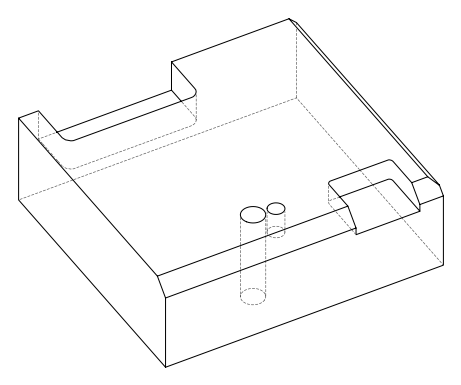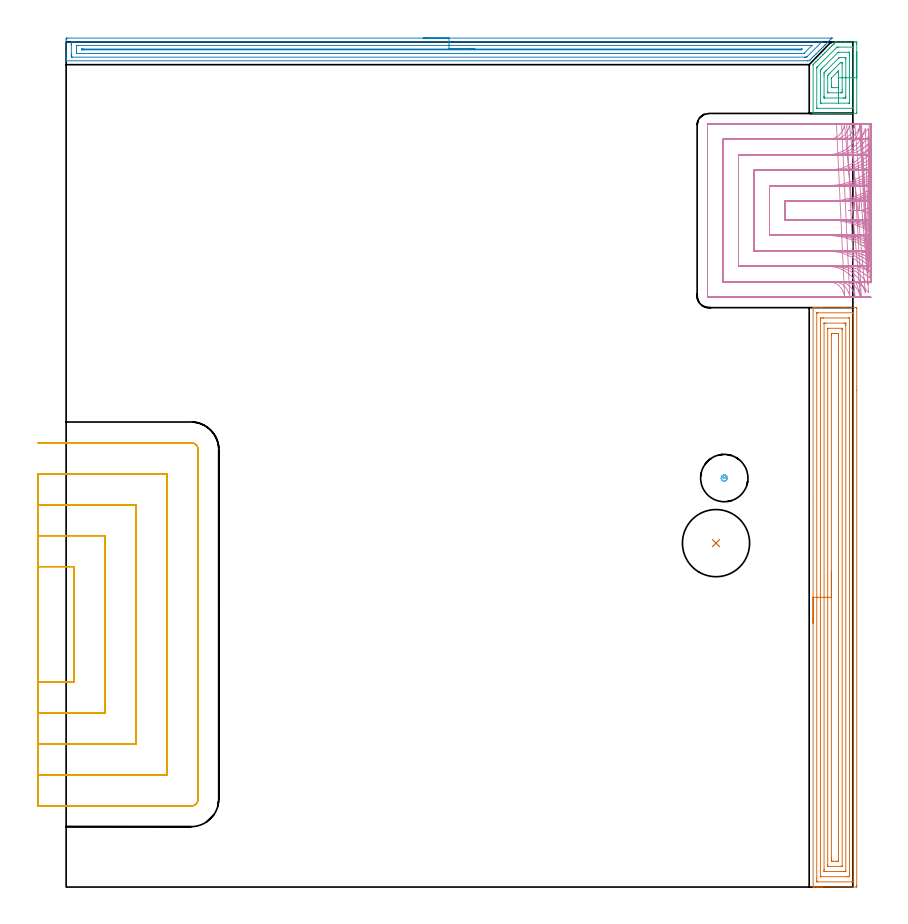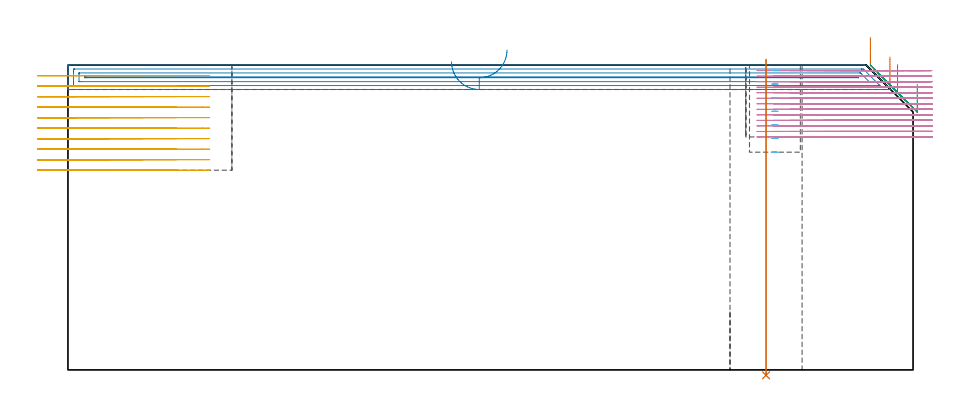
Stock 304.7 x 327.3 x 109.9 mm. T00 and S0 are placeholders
(PLAN: 7 operations, 3 tool changes, 86.4 min)
(1 AREA_MILL | FG_CHAMFER_SURFACE | UGT0205_001 | 11.12 min | 33119 mm3)
(2 AREA_MILL_1 | FG_CHAMFER_SURFACE_1 | UGT0205_001 | 9.52 min | 11690 mm3)
(3 AREA_MILL_2 | FG_CHAMFER_SURFACE_2 | UGT0205_001 | 1.57 min | 4601 mm3)
(4 MILL_SLOT | SLOT_PARTIAL_RECTANGULAR | NXT0201_009 | Follow Part, ap 2, ae 75% | 31.02 min | 115087 mm3)
(5 MILL_SLOT_1 | SLOT_PARTIAL_RECTANGULAR_1 | NXT0201_012 | Follow Part, ap 4, ae 75% | 32.37 min | 349152 mm3)
(6 MILL_BLIND_HOLE_FROM_SOLID_MATERIAL | STEP1POCKET | NXT0201_012 | Spiral | 0.31 min | 8282 mm3)
(7 INDEXABLE_INSERT_DRILL_THROUGH_HOLE_FROM_SOLID | STEP1HOLE | NXT0302_023 | 0.46 min | 58321 mm3)
(TOOL UGT0205_001 | Chamfer Mill 20 x 3 x 45 deg. | D20 FL50 Z2)
(TOOL NXT0201_009 | ENDMILL 8mm [2P460-0800-NA 1630] | D8 FL26 Z6)
(TOOL NXT0201_012 | ENDMILL 16mm [2P460-1600-NA 1630] | D16 FL38 Z6)
(TOOL NXT0302_023 | Index. Insert Drill 26mm [880-D2600L32-05] | D26 PA176 FL130 Z2)
(OP 1 AREA_MILL)
G17 G21 G94 G90
T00 M6
G54
G17 G0 G90 X289.3 Y102.2 S1061 M3
G43 Z119.9 H0
G94 G1 Y102.238 Z119.028 F250.
Y102.352 Z118.163
Y102.541 Z117.312
Y102.803 Z116.48
Y103.137 Z115.674
Y103.54 Z114.9
Y104.009 Z114.164
Y104.54 Z113.472
Y105.129 Z112.829
Y105.772 Z112.24
Y106.464 Z111.708
Y107.2 Z111.24
Y107.974 Z110.837
Y108.78 Z110.503
Y109.612 Z110.241
Y110.464 Z110.052
Y111.328 Z109.938
Y112.2 Z109.9
Y224.237
X289.303 Y224.391 Z109.888
X289.317 Y224.393 Z109.874
X289.659 Y224.4 Z109.541
X290.03 Z109.169
X290.676 Z108.519
X291.883 Z107.314
X292.444 Z106.75
X301.589 Z97.608
X305.709 Z93.489
X305.991 Y224.398 Z93.206
X306.192 Y224.39 Z93.006
X306.199 Y224.188 Z92.999
X306.2 Y192.406 Z93.
Y0.609
X306.196 Y0.209 Z93.002
X306.192 Y0.01 Z93.006
X305.989 Y0. Z93.208
X293.048 Z106.147
X292.444 Z106.75
X291.883 Z107.314
X291.56 Z107.636
X290.998 Z108.198
X290.676 Z108.519
X290.03 Z109.169
X289.659 Z109.541
X289.318 Z109.873
X289.303 Y0.008 Z109.888
X289.3 Y0.163 Z109.9
Y112.2
X290.714 Z108.486
X290.715 Y222.219 Z108.485
X290.717 Y222.325 Z108.483
X290.721 Y222.375 Z108.479
X290.729 Y222.39 Z108.471
X290.778 Y222.393 Z108.422
X291.169 Y222.4 Z108.031
X304.434 Y222.399 Z94.766
X304.666 Y222.395 Z94.534
X304.769 Y222.39 Z94.431
X304.785 Y222.045 Z94.415
Y222.005
X304.786 Y221.152 Z94.414
X304.785 Y2.181 Z94.415
X304.783 Y2.075 Z94.417
X304.779 Y2.025 Z94.421
X304.771 Y2.01 Z94.429
X304.722 Y2.007 Z94.478
X304.331 Y2.001 Z94.869
X291.066 Z108.134
X290.834 Y2.005 Z108.366
X290.731 Y2.01 Z108.469
X290.715 Y2.355 Z108.485
Y2.395
X290.714 Y3.249 Z108.486
Y112.2
X292.128 Z107.072
X292.129 Y219.327 Z107.071
Y219.645
X292.134 Y220.22 Z107.066
X292.135 Y220.37 Z107.065
X292.274 Y220.391 Z106.926
X292.444 Y220.395 Z106.756
X293.15 Y220.4 Z106.05
X293.329 Z105.871
X303.056 Y220.399 Z96.144
X303.234 Y220.397 Z95.966
X303.353 Y220.392 Z95.847
X303.366 Y220.389 Z95.834
X303.368 Y220.385 Z95.832
X303.37 Y220.365 Z95.83
X303.371 Y220.326 Z95.829
X303.372 Y220.22 Z95.828
X303.371 Y5.073 Z95.829
Y4.755
X303.366 Y4.18 Z95.834
X303.365 Y4.03 Z95.835
X303.226 Y4.009 Z95.974
X303.056 Y4.005 Z96.144
X302.35 Y4. Z96.85
X302.172 Z97.028
X292.444 Y4.001 Z106.756
X292.266 Y4.003 Z106.934
X292.147 Y4.008 Z107.053
X292.134 Y4.011 Z107.066
X292.132 Y4.015 Z107.068
X292.13 Y4.035 Z107.07
X292.128 Y4.499 Z107.072
Y112.2
X293.543 Z105.657
Y218.217
X293.546 Y218.315 Z105.654
X293.549 Y218.372 Z105.651
X293.554 Y218.39 Z105.646
X293.576 Y218.392 Z105.624
X293.788 Y218.397 Z105.412
X294.213 Y218.4 Z104.987
X301.321 Z97.879
X301.721 Y218.395 Z97.479
X301.919 Y218.39 Z97.281
X301.951 Y218.379 Z97.249
X301.954 Y218.346 Z97.246
X301.955 Y218.291 Z97.245
X301.957 Y217.758 Z97.243
Y217.542
Y6.183
X301.954 Y6.085 Z97.246
X301.951 Y6.028 Z97.249
X301.946 Y6.01 Z97.254
X301.924 Y6.008 Z97.276
X301.712 Y6.003 Z97.488
X301.287 Y6. Z97.913
X294.179 Z105.021
X293.779 Y6.005 Z105.421
X293.581 Y6.01 Z105.619
X293.549 Y6.021 Z105.651
X293.546 Y6.054 Z105.654
X293.545 Y6.109 Z105.655
X293.543 Y6.642 Z105.657
Y6.858
Y112.2
X294.957 Z104.243
X294.958 Y216.039 Z104.242
X294.962 Y216.322 Z104.238
X294.965 Y216.391 Z104.235
X294.978 Y216.395 Z104.222
X295.017 Y216.398 Z104.183
X295.097 Y216.4 Z104.103
X295.344 Z103.856
X300.494 Y216.399 Z98.706
X300.52 Y216.396 Z98.68
X300.53 Y216.391 Z98.67
X300.536 Y216.368 Z98.664
X300.54 Y216.181 Z98.66
X300.543 Y215.898 Z98.657
Y215.756
Y8.361
X300.538 Y8.078 Z98.662
X300.535 Y8.009 Z98.665
X300.522 Y8.005 Z98.678
X300.483 Y8.002 Z98.717
X300.403 Y8. Z98.797
X300.156 Z99.044
X295.006 Y8.001 Z104.194
X294.98 Y8.004 Z104.22
X294.97 Y8.009 Z104.23
X294.964 Y8.032 Z104.236
X294.96 Y8.219 Z104.24
X294.957 Y8.502 Z104.243
Y8.644
Y112.2
X296.371 Z102.829
Y213.577
X296.373 Y213.971 Z102.827
X296.375 Y214.22 Z102.825
X296.378 Y214.344 Z102.822
X296.386 Y214.39 Z102.814
X296.445 Y214.395 Z102.755
X296.866 Y214.398 Z102.334
X297.325 Y214.4 Z101.875
X298.209 Z100.991
X298.634 Y214.399 Z100.566
X299.098 Y214.396 Z100.102
X299.12 Y214.39 Z100.08
X299.123 Y214.37 Z100.077
X299.127 Y213.971 Z100.073
X299.129 Y213.472 Z100.071
Y213.078
Y10.823
X299.127 Y10.429 Z100.073
X299.125 Y10.18 Z100.075
X299.122 Y10.056 Z100.078
X299.115 Y10.01 Z100.085
X299.055 Y10.005 Z100.145
X298.634 Y10.002 Z100.566
X298.175 Y10. Z101.025
X297.291 Z101.909
X296.866 Y10.001 Z102.334
X296.402 Y10.004 Z102.798
X296.38 Y10.01 Z102.82
X296.377 Y10.03 Z102.823
X296.373 Y10.429 Z102.827
X296.371 Y10.928 Z102.829
Y11.322
Y112.2
Y113.072 Z102.867
Y113.937 Z102.981
Y114.788 Z103.17
Y115.62 Z103.432
Y116.426 Z103.766
Y117.2 Z104.169
Y117.936 Z104.637
Y118.628 Z105.168
Y119.271 Z105.758
Y119.86 Z106.401
Y120.392 Z107.093
Y120.86 Z107.829
Y121.263 Z108.603
Y121.597 Z109.409
Y121.859 Z110.241
Y122.048 Z111.092
Y122.162 Z111.957
Y122.2 Z112.829
G0 Z119.9
M5
M2
(OP 2 AREA_MILL_1)
G17 G21 G94 G90
T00 M6
G54
G17 G0 G90 X138.3 Y328.8 S1061 M3
G43 Z119.9 H0
Z111.1
G94 G1 X138.338 Z110.228 F250.
X138.452 Z109.364
X138.641 Z108.512
X138.903 Z107.68
X139.237 Z106.874
X139.64 Z106.1
X140.108 Z105.364
X140.64 Z104.672
X141.229 Z104.029
X141.872 Z103.44
X142.564 Z102.908
X143.3 Z102.44
X144.074 Z102.037
X144.88 Z101.703
X145.712 Z101.441
X146.563 Z101.252
X147.428 Z101.138
X148.3 Z101.1
X296.59
X296.591 Y328.797 Z101.102
X296.59 Y328.791 Z101.109
X296.568 Y328.768 Z101.131
X296.164 Y328.362 Z101.535
X295.646 Y327.845 Z102.054
X295.4 Y327.598 Z102.298
X295.283 Y327.482 Z102.416
X295.102 Y327.302 Z102.597
X294.945 Y327.145 Z102.754
X294.843 Y327.041 Z102.856
X294.805 Y327.004 Z102.894
X294.099 Y326.299 Z103.601
X293.962 Y326.161 Z103.736
X293.913 Y326.112 Z103.786
X293.252 Y325.452 Z104.448
X293.082 Y325.28 Z104.616
X292.406 Y324.606 Z105.294
X292.202 Y324.4 Z105.496
X291.559 Y323.759 Z106.141
X291.321 Y323.52 Z106.377
X290.713 Y322.913 Z106.987
X290.64 Y322.84 Z107.059
X290.441 Y322.639 Z107.257
X289.867 Y322.067 Z107.833
X289.748 Y321.947 Z107.951
X289.56 Y321.759 Z108.137
X289.02 Y321.22 Z108.68
X288.68 Y320.878 Z109.018
X288.17 Y320.37 Z109.53
X288.04 Y320.239 Z109.659
X287.963 Y320.162 Z109.736
X287.805 Y320.004 Z109.889
X287.071 Y320. Z109.9
X0.159
X0.01 Y320.006 Z109.893
X0. Y320.312 Z109.588
Y320.692 Z109.207
Y321.318 Z108.576
Y322.512 Z107.385
Y323.079 Z106.815
Y328.078 Z101.819
X0.003 Y328.362 Z101.535
X0.01 Y328.792 Z101.106
X0.165 Y328.796 Z101.102
X0.605 Y328.8 Z101.1
X148.3
Y327.386 Z102.514
X292.523 Y327.385 Z102.515
X292.681 Y327.384 Z102.516
X292.72 Y327.382 Z102.518
X292.723 Y327.38 Z102.52
X292.722 Y327.377 Z102.523
X292.708 Y327.36 Z102.54
X292.63 Y327.28 Z102.62
X292.516 Y327.166 Z102.734
X287.071 Y321.722 Z108.178
X286.865 Y321.522 Z108.378
X286.765 Y321.427 Z108.473
X286.576 Y321.421 Z108.479
X286.178 Y321.415 Z108.485
X286.081
X2.39
X2.291 Y321.416 Z108.484
X2.033 Y321.421 Z108.479
X2.01 Y321.505 Z108.395
X2.004 Y321.699 Z108.201
X2.001 Y322.199 Z107.701
X2. Y322.583 Z107.317
Y326.105 Z103.795
X2.001 Y326.601 Z103.299
X2.003 Y326.983 Z102.917
X2.01 Y327.368 Z102.532
X2.023 Y327.379 Z102.521
X2.043 Y327.382 Z102.518
X2.092 Y327.384 Z102.516
X2.191 Y327.385 Z102.515
X2.39 Y327.386 Z102.514
X148.3
Y325.972 Z103.928
X288.688 Y325.971 Z103.929
X288.856 Y325.968 Z103.933
X288.859 Y325.966 Z103.934
X288.86 Y325.962 Z103.938
X288.856 Y325.955 Z103.945
X285.979 Y323.079 Z106.821
X285.745 Y322.853 Z107.047
X285.727 Y322.838 Z107.062
X285.692 Y322.834 Z107.066
X285.625 Y322.83 Z107.07
X285.54 Y322.829 Z107.071
X4.175
X4.09 Y322.83 Z107.07
X4.023 Y322.833 Z107.067
X4.011 Y322.835 Z107.065
X4.006 Y322.858 Z107.042
X4.003 Y322.907 Z106.993
X4. Y323.079 Z106.821
Y323.252 Z106.648
X4.001 Y325.892 Z104.008
X4.006 Y325.95 Z103.95
X4.01 Y325.965 Z103.935
X4.017 Y325.968 Z103.932
X4.048 Y325.97 Z103.93
X4.175 Y325.971 Z103.929
X4.813 Y325.972 Z103.928
X148.3
Y324.557 Z105.343
X284.88
X284.931 Y324.555 Z105.345
X284.975 Y324.552 Z105.348
X284.989 Y324.55 Z105.35
X284.983 Y324.541 Z105.359
X284.904 Y324.456 Z105.444
X284.844 Y324.396 Z105.504
X284.695 Y324.256 Z105.644
X284.393 Y324.249 Z105.651
X284.105 Y324.245 Z105.655
X283.214 Y324.243 Z105.657
X6.564
X6.246 Y324.247 Z105.653
X6.088 Y324.25 Z105.65
X6.01 Y324.256 Z105.644
X6.007 Y324.3 Z105.6
X6.005 Y324.4 Z105.5
X6.007 Y324.5 Z105.4
X6.01 Y324.544 Z105.356
X6.088 Y324.55 Z105.35
X6.249 Y324.554 Z105.346
X6.533 Y324.556 Z105.344
X6.852 Y324.557 Z105.343
X148.3
X149.172 Z105.381
X150.036 Z105.495
X150.888 Z105.683
X151.72 Z105.946
X152.526 Z106.28
X153.3 Z106.682
X154.036 Z107.151
X154.728 Z107.682
X155.371 Z108.272
X155.96 Z108.915
X156.491 Z109.607
X156.96 Z110.343
X157.363 Z111.117
X157.697 Z111.922
X157.959 Z112.755
X158.148 Z113.606
X158.262 Z114.471
X158.3 Z115.343
G0 Z119.9
M5
M2
(OP 3 AREA_MILL_2)
G17 G21 G94 G90
T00 M6
G54
G17 G0 G90 X306.2 Y323.45 S1061 M3
G43 Z119.9 H0
Z103.
G94 G1 Y323.412 Z102.128 F250.
Y323.298 Z101.264
Y323.109 Z100.412
Y322.847 Z99.58
Y322.513 Z98.774
Y322.11 Z98.
Y321.642 Z97.264
Y321.11 Z96.572
Y320.521 Z95.929
Y319.878 Z95.34
Y319.186 Z94.808
Y318.45 Z94.34
Y317.676 Z93.937
Y316.87 Z93.603
Y316.038 Z93.341
Y315.186 Z93.152
Y314.322 Z93.038
Y313.45 Z93.
Y300.137
X306.195 Y299.737 Z93.003
X306.191 Y299.61 Z93.005
X306.058 Y299.6 Z93.138
X293.863 Z105.331
X293.329 Z105.865
X292.63 Z106.568
X292.444 Z106.753
X289.504 Y299.601 Z109.694
X289.306 Y299.61 Z109.893
X289.3 Y299.693 Z109.9
Y318.331
X289.304 Y318.495 Z109.889
X289.321 Y318.517 Z109.873
X289.563 Y318.763 Z109.637
X290.233 Y319.435 Z108.963
X290.43 Y319.63 Z108.77
X290.463 Y319.663 Z108.737
X291.118 Y320.319 Z108.079
X291.305 Y320.505 Z107.895
X291.35 Y320.55 Z107.85
X292.002 Y321.204 Z107.195
X292.18 Y321.38 Z107.02
X292.238 Y321.438 Z106.962
X292.886 Y322.088 Z106.31
X293.055 Y322.255 Z106.145
X293.125 Y322.325 Z106.075
X293.771 Y322.972 Z105.426
X293.929 Y323.129 Z105.271
X294.013 Y323.213 Z105.187
X294.655 Y323.856 Z104.542
X294.804 Y324.004 Z104.396
X294.9 Y324.101 Z104.299
X295.539 Y324.741 Z103.658
X295.679 Y324.879 Z103.521
X295.788 Y324.988 Z103.412
X295.981 Y325.183 Z103.216
X296.083 Y325.284 Z103.115
X296.424 Y325.625 Z102.774
X296.553 Y325.754 Z102.646
X296.675 Y325.876 Z102.524
X296.866 Y326.067 Z102.332
X296.97 Y326.171 Z102.227
X297.308 Y326.509 Z101.889
X297.428 Y326.628 Z101.772
X297.563 Y326.763 Z101.637
X298.077 Y327.278 Z101.121
X298.101 Y327.294 Z101.098
X298.11 Y327.3 Z101.088
X300.032 Z99.167
X301.287 Z97.91
X301.473 Z97.725
X302.172 Z97.022
X305.359 Z93.837
X305.709 Y327.297 Z93.487
X306.191 Y327.292 Z93.005
X306.193 Y327.249 Z93.004
X306.198 Y326.763 Z93.002
X306.2 Y326.27 Z93.
Y313.45
X304.786 Z94.414
X304.785 Y301.7 Z94.415
X304.784 Y301.647 Z94.416
X304.782 Y301.622 Z94.418
X304.78 Y301.615 Z94.42
X304.768 Y301.61 Z94.432
X304.561 Y301.605 Z94.639
X304.25 Y301.601 Z94.95
X290.985 Z108.215
X290.817 Y301.606 Z108.383
X290.762 Y301.61 Z108.438
X290.721 Y301.622 Z108.479
X290.714 Y301.912 Z108.486
X290.715 Y317. Z108.485
X290.721 Y317.423 Z108.479
X290.729 Y317.467 Z108.471
X290.757 Y317.5 Z108.443
X290.813 Y317.561 Z108.387
X290.906 Y317.656 Z108.294
X291.137 Y317.888 Z108.063
X298.238 Y324.988 Z100.962
X298.439 Y325.184 Z100.761
X298.506 Y325.245 Z100.694
X298.559 Y325.29 Z100.641
X298.634 Y325.292 Z100.566
X299.209 Y325.299 Z99.991
X304.515 Z94.685
X304.683 Y325.293 Z94.517
X304.738 Y325.29 Z94.462
X304.779 Y325.278 Z94.421
X304.786 Y324.988 Z94.414
Y313.45
X303.372 Z95.828
X303.371 Y304.575 Z95.829
X303.37 Y304.259 Z95.83
X303.366 Y303.687 Z95.834
X303.365 Y303.617 Z95.835
X303.229 Y303.607 Z95.971
X303.141 Y303.601 Z96.059
X292.444 Y303.6 Z106.756
X292.358 Y303.601 Z106.842
X292.185 Y303.607 Z107.015
X292.138 Y303.61 Z107.062
X292.135 Y303.618 Z107.065
X292.132 Y303.642 Z107.068
X292.13 Y303.687 Z107.07
X292.129 Y304.004 Z107.071
X292.128 Y304.575 Z107.072
X292.129 Y315.541 Z107.071
X292.132 Y316.113 Z107.068
X292.135 Y316.423 Z107.065
X292.444 Y316.742 Z106.756
X292.572 Y316.872 Z106.628
X298.913 Y323.213 Z100.287
X298.982 Y323.274 Z100.218
X298.996 Y323.285 Z100.204
X299.057 Y323.291 Z100.143
X299.172 Y323.296 Z100.028
X299.345 Y323.299 Z99.855
X299.432 Y323.3 Z99.768
X302.969 Z96.231
X303.056 Z96.144
X303.142 Y323.298 Z96.058
X303.315 Y323.293 Z95.885
X303.362 Y323.29 Z95.838
X303.365 Y323.282 Z95.835
X303.368 Y323.258 Z95.832
X303.37 Y323.213 Z95.83
X303.371 Y322.896 Z95.829
X303.372 Y322.325 Z95.828
Y313.45
X301.957 Z97.243
Y306.35
X301.955 Y305.679 Z97.245
X301.953 Y305.633 Z97.247
X301.951 Y305.615 Z97.249
X301.939 Y305.61 Z97.261
X301.847 Y305.606 Z97.353
X301.661 Y305.602 Z97.539
X301.287 Y305.6 Z97.913
X301.15 Z98.05
X293.784 Y305.601 Z105.416
X293.638 Y305.602 Z105.562
X293.566 Y305.607 Z105.634
X293.551 Y305.61 Z105.649
X293.549 Y305.617 Z105.651
X293.546 Y305.643 Z105.654
X293.543 Y306.134 Z105.657
Y306.35
Y314.338
X293.544 Y315.008 Z105.656
X293.547 Y315.225 Z105.653
X293.55 Y315.388 Z105.65
X293.657 Y315.501 Z105.543
X293.796 Y315.644 Z105.404
X294.213 Y316.064 Z104.987
X294.237 Y316.088 Z104.963
X299.246 Y321.097 Z99.954
X299.356 Y321.205 Z99.844
X299.43 Y321.273 Z99.77
X299.451 Y321.29 Z99.749
X299.472 Y321.294 Z99.728
X299.519 Y321.297 Z99.681
X299.656 Y321.3 Z99.544
X301.716 Y321.299 Z97.484
X301.862 Y321.297 Z97.338
X301.935 Y321.293 Z97.265
X301.949 Y321.29 Z97.251
X301.951 Y321.283 Z97.249
X301.954 Y321.257 Z97.246
X301.957 Y320.766 Z97.243
Y320.55
Y313.45
X300.543 Z98.657
Y308.871
X300.542 Y308.125 Z98.658
X300.541 Y307.986 Z98.659
X300.537 Y307.844 Z98.663
X300.527 Y307.61 Z98.673
X300.403 Y307.607 Z98.797
X300.04 Y307.601 Z99.16
X295.097 Z104.103
X295.022 Y307.602 Z104.178
X294.977 Y307.606 Z104.223
X294.969 Y307.609 Z104.231
X294.964 Y307.624 Z104.236
X294.961 Y307.703 Z104.239
X294.958 Y307.984 Z104.242
X294.957 Y308.125 Z104.243
X294.958 Y313.59 Z104.242
X294.964 Y314.338 Z104.236
X295.022 Y314.413 Z104.178
X295.097 Y314.492 Z104.103
X295.46 Y314.861 Z103.74
X295.823 Y315.225 Z103.377
X297.598 Y317. Z101.602
X299.519 Y318.919 Z99.681
X299.895 Y319.285 Z99.305
X300.403 Y319.297 Z98.797
X300.478 Z98.722
X300.523 Y319.293 Z98.677
X300.531 Y319.291 Z98.669
X300.536 Y319.276 Z98.664
X300.539 Y319.197 Z98.661
X300.542 Y318.916 Z98.658
X300.543 Y318.775 Z98.657
Y313.45
X299.129 Z100.071
Y310.291
Y309.9
X299.127 Y309.652 Z100.073
X299.125 Y309.622 Z100.075
X299.123 Y309.613 Z100.077
X299.111 Y309.61 Z100.089
X299.032 Y309.604 Z100.168
X298.932 Y309.601 Z100.268
X297.164 Y309.6 Z102.036
X296.866 Y309.603 Z102.334
X296.567 Y309.607 Z102.633
X296.378 Y309.612 Z102.822
X296.375 Y309.735 Z102.825
X296.373 Y309.9 Z102.827
X296.371 Y310.396 Z102.829
Y310.787
X296.372 Y313.058 Z102.828
X296.374 Y313.254 Z102.826
X296.377 Y313.302 Z102.823
X296.381 Y313.321 Z102.819
X296.397 Y313.341 Z102.803
X296.499 Y313.45 Z102.701
X298.634 Y315.586 Z100.566
X298.898 Y315.847 Z100.302
X299.062 Y316.006 Z100.138
X299.114 Y316.055 Z100.086
X299.122 Y315.985 Z100.078
X299.126 Y315.888 Z100.074
X299.128 Y315.82 Z100.072
X299.129 Y313.45 Z100.071
Y312.578 Z100.109
Y311.714 Z100.223
Y310.862 Z100.412
Y310.03 Z100.674
Y309.224 Z101.008
Y308.45 Z101.411
Y307.714 Z101.88
Y307.022 Z102.411
Y306.379 Z103.
Y305.79 Z103.643
Y305.258 Z104.335
Y304.79 Z105.071
Y304.387 Z105.845
Y304.053 Z106.651
Y303.791 Z107.483
Y303.602 Z108.335
Y303.488 Z109.2
Y303.45 Z110.071
G0 Z119.9
M5
M2
(OP 4 MILL_SLOT)
G17 G21 G94 G90
T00 M6
G54
G17 G0 G90 X311.485 Y263.292 S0 M3
G43 Z119.9 H1
Z107.908
G94 G1 X308.7 Y262.177 F250.
G2 X308.251 Y262.001 R36. F500.
G1 X303.091 Y262.
X308.251 Y262.001
G2 X308.7 Y261.825 R36.
G1 X311.485 Y260.71 F250.
X311.385 Y270.084
X308.7 Y268.747
G2 X295.324 Y265.6 R30. F500.
G1 X278.4
Y258.4
X295.329
G2 X308.7 Y255.255 R30.
G1 X311.386 Y253.918 F250.
X311.191 Y277.345
X308.7 Y275.673
G2 X295.324 Y271.6 R24. F500.
G1 X272.4
Y252.4
X295.329
G2 X308.7 Y248.33 R24.
G1 X311.191 Y246.659 F250.
X310.708 Y285.784
X308.7 Y283.554
G2 X295.324 Y277.6 R18. F500.
G1 X266.4
Y246.4
X295.329
G2 X308.7 Y240.45 R18.
G1 X310.708 Y238.222 F250.
X307.692 Y295.787 F500.
X307.009 Y292.866 F250.
G2 X295.324 Y283.6 R12. F500.
G1 X260.4
Y240.4
X295.329
G2 X307.013 Y231.136 R12.
G1 X307.697 Y228.215 F250.
X301.481 Y295.015 F500.
X300.981 Y293.601 F250.
G2 X295.324 Y289.6 R6. F500.
G1 X254.4
Y234.4
X295.329
G2 X300.986 Y230.399 R6.
G1 X301.486 Y228.985 F250.
X298.324 Y295.6 F500.
X295.324 F250.
X248.9 F500.
G3 X248.4 Y295.1 R0.5
G1 Y228.9
G3 X248.9 Y228.4 R0.5
G1 X295.329
X298.329 F250.
G0 Z119.9
X311.476 Y268.982
Z105.915
G1 X308.7 Y267.843
G2 X305.266 Y266.672 R30. F500.
G1 X305.082 Y262.
X305.266 Y266.672
G2 X297.317 Y265.6 R30.
G1 X278.4
Y258.4
X297.319
G2 X308.7 Y256.157 R30.
G1 X311.476 Y255.019 F250.
X311.341 Y275.894
X308.7 Y274.471
G2 X297.317 Y271.6 R24. F500.
G1 X272.4
Y252.4
X297.319
G2 X308.7 Y249.53 R24.
G1 X311.341 Y248.107 F250.
X311.024 Y283.553
X308.7 Y281.656
G2 X297.317 Y277.6 R18. F500.
G1 X266.4
Y246.4
X297.319
G2 X308.7 Y242.345 R18.
G1 X311.024 Y240.448 F250.
X309.56 Y293.835
X308.425 Y291.059
G2 X297.317 Y283.6 R12. F500.
G1 X260.4
Y240.4
X297.319
G2 X308.425 Y232.944 R12.
G1 X309.561 Y230.167 F250.
X303.474 Y295.015 F500.
X302.974 Y293.6 F250.
G2 X297.317 Y289.6 R6. F500.
G1 X254.4
Y234.4
X297.319
G2 X302.976 Y230.4 R6.
G1 X303.476 Y228.985 F250.
X300.317 Y295.6 F500.
X297.317 F250.
X248.9 F500.
G3 X248.4 Y295.1 R0.5
G1 Y228.9
G3 X248.9 Y228.4 R0.5
G1 X297.319
X300.319 F250.
G0 Z119.9
X311.549 Y268.045
Z103.923
G1 X308.7 Y267.106
G2 X307.262 Y266.672 R30. F500.
G1 X307.077 Y262.
X307.262 Y266.672
G2 X299.314 Y265.6 R30.
G1 X278.4
Y258.4
X299.311
G2 X308.7 Y256.893 R30.
G1 X311.549 Y255.954 F250.
X311.461 Y274.685
X308.7 Y273.511
G2 X299.314 Y271.6 R24. F500.
G1 X272.4
Y252.4
X299.311
G2 X308.7 Y250.487 R24.
G1 X311.461 Y249.314 F250.
X311.26 Y281.805
X308.7 Y280.241
G2 X299.314 Y277.6 R18. F500.
G1 X266.4
Y246.4
X299.311
G2 X308.7 Y243.757 R18.
G1 X311.26 Y242.193 F250.
X310.569 Y290.469
X308.7 Y288.123
G2 X299.314 Y283.6 R12. F500.
G1 X260.4
Y240.4
X299.311
G2 X308.7 Y235.873 R12.
G1 X310.568 Y233.526 F250.
X305.47 Y295.004 F500.
X304.968 Y293.591 F250.
G2 X299.314 Y289.6 R6. F500.
G1 X254.4
Y234.4
X299.311
G2 X304.965 Y230.409 R6.
G1 X305.467 Y228.995 F250.
X302.314 Y295.6 F500.
X299.314 F250.
X248.9 F500.
G3 X248.4 Y295.1 R0.5
G1 Y228.9
G3 X248.9 Y228.4 R0.5
G1 X299.311
X302.311 F250.
G0 Z119.9
X311.607 Y267.266
Z101.931
G1 X308.7 Y266.526
G2 X301.303 Y265.6 R30. F500.
G1 X278.4
Y258.4
X301.303
G2 X308.7 Y257.474 R30.
G1 X311.607 Y256.734 F250.
X311.554 Y273.693
X308.7 Y272.768
G2 X301.303 Y271.6 R24. F500.
G1 X272.4
Y252.4
X301.303
G2 X308.7 Y251.232 R24.
G1 X311.554 Y250.307 F250.
X311.435 Y280.423
X308.7 Y279.19
G2 X301.303 Y277.6 R18. F500.
G1 X266.4
Y246.4
X301.303
G2 X308.7 Y244.81 R18.
G1 X311.435 Y243.577 F250.
X311.062 Y288.
X308.7 Y286.151
G2 X301.303 Y283.6 R12. F500.
G1 X260.4
Y240.4
X301.303
G2 X308.7 Y237.849 R12.
G1 X311.062 Y236. F250.
X308.008 Y295.809 F500.
X306.75 Y293.085 F250.
G2 X301.303 Y289.6 R6. F500.
G1 X254.4
Y234.4
X301.303
G2 X306.75 Y230.915 R6.
G1 X308.008 Y228.192 F250.
X304.303 Y295.6 F500.
X301.303 F250.
X248.9 F500.
G3 X248.4 Y295.1 R0.5
G1 Y228.9
G3 X248.9 Y228.4 R0.5
G1 X301.303
X304.303 F250.
G0 Z119.9
X311.668 Y266.362
Z99.938
G1 X308.7 Y265.923
G2 X304.311 Y265.6 R30. F500.
G1 X278.4
Y258.4
X304.31
G2 X308.7 Y258.077 R30.
G1 X311.668 Y257.638 F250.
X311.649 Y272.553
X308.7 Y272.005
G2 X304.311 Y271.6 R24. F500.
G1 X272.4
Y252.4
X304.31
G2 X308.7 Y251.995 R24.
G1 X311.649 Y251.446 F250.
X311.609 Y278.875
X308.7 Y278.143
G2 X304.311 Y277.6 R18. F500.
G1 X266.4
Y246.4
X304.31
G2 X308.7 Y245.856 R18.
G1 X311.609 Y245.125 F250.
X311.492 Y285.529
X308.7 Y284.431
G2 X304.311 Y283.6 R12. F500.
G1 X260.4
Y240.4
X304.31
G2 X308.7 Y239.568 R12.
G1 X311.492 Y238.47 F250.
X310.743 Y293.694
X308.694 Y291.503
G2 X304.311 Y289.6 R6. F500.
G1 X254.4
Y234.4
X304.31
G2 X308.694 Y232.496 R6.
G1 X310.742 Y230.303 F250.
X307.311 Y295.6 F500.
X304.311 F250.
X248.9 F500.
G3 X248.4 Y295.1 R0.5
G1 Y228.9
G3 X248.9 Y228.4 R0.5
G1 X304.31
X307.31 F250.
G0 Z119.9
X311.699 Y265.68
Z97.946
G1 X308.7 Y265.608
G2 X307.987 Y265.6 R30. F500.
G1 X278.4
Y258.4
X307.987
G2 X308.7 Y258.392 R30.
G1 X311.699 Y258.32 F250.
Y271.7
X308.7 Y271.611
G2 X307.987 Y271.6 R24. F500.
G1 X272.4
Y252.4
X307.987
G2 X308.7 Y252.389 R24.
G1 X311.699 Y252.3 F250.
X311.698 Y277.733
X308.7 Y277.614
G2 X307.987 Y277.6 R18. F500.
G1 X266.4
Y246.4
X307.987
G2 X308.7 Y246.386 R18.
G1 X311.698 Y246.267 F250.
X311.695 Y283.799
X308.7 Y283.621
G2 X307.987 Y283.6 R12. F500.
G1 X260.4
Y240.4
X307.987
G2 X308.7 Y240.379 R12.
G1 X311.695 Y240.2 F250.
X311.679 Y289.999
X308.7 Y289.642
G2 X307.987 Y289.6 R6. F500.
G1 X254.4
Y234.4
X307.987
G2 X308.7 Y234.357 R6.
G1 X311.679 Y234.001 F250.
X310.987 Y295.6
X307.987
X248.9 F500.
G3 X248.4 Y295.1 R0.5
G1 Y228.9
G3 X248.9 Y228.4 R0.5
G1 X307.987
X310.987 F250.
G0 X311.7 Y265.601 Z95.954
G1 X308.7 Y265.6
X278.4 F500.
Y258.4
X308.7
X311.7 Y258.399 F250.
Y271.601
X308.7 Y271.6
X272.4 F500.
Y252.4
X308.7
X311.7 Y252.399 F250.
Y277.601
X308.7 Y277.6
X266.4 F500.
Y246.4
X308.7
X311.7 Y246.399 F250.
Y283.601
X308.7 Y283.6
X260.4 F500.
Y240.4
X308.7
X311.7 Y240.399 F250.
Y289.602
X308.7 Y289.6
X254.4 F500.
Y234.4
X308.7
X311.7 Y234.397 F250.
X311.695 Y295.6
X308.695
X248.9 F500.
G3 X248.4 Y295.1 R0.5
G1 Y228.9
G3 X248.9 Y228.4 R0.5
G1 X308.694
X311.694 F250.
G0 X311.7 Y265.6 Z93.961
G1 X308.7
X278.4 F500.
Y258.4
X308.7
X311.7 F250.
Y271.6
X308.7
X272.4 F500.
Y252.4
X308.7
X311.7 F250.
Y277.6
X308.7
X266.4 F500.
Y246.4
X308.7
X311.7 F250.
Y283.6
X308.7
X260.4 F500.
Y240.4
X308.7
X311.7 F250.
Y289.6
X308.7
X254.4 F500.
Y234.4
X308.7
X311.7 F250.
Y295.6
X308.7
X248.9 F500.
G3 X248.4 Y295.1 R0.5
G1 Y228.9
G3 X248.9 Y228.4 R0.5
G1 X308.7
X311.7 F250.
G0 Y265.6 Z91.969
G1 X308.7
X278.4 F500.
Y258.4
X308.7
X311.7 F250.
Y271.6
X308.7
X272.4 F500.
Y252.4
X308.7
X311.7 F250.
Y277.6
X308.7
X266.4 F500.
Y246.4
X308.7
X311.7 F250.
Y283.6
X308.7
X260.4 F500.
Y240.4
X308.7
X311.7 F250.
Y289.6
X308.7
X254.4 F500.
Y234.4
X308.7
X311.7 F250.
Y295.6
X308.7
X248.9 F500.
G3 X248.4 Y295.1 R0.5
G1 Y228.9
G3 X248.9 Y228.4 R0.5
G1 X308.7
X311.7 F250.
G0 Y265.6 Z89.977
G1 X308.7
X278.4 F500.
Y258.4
X308.7
X311.7 F250.
Y271.6
X308.7
X272.4 F500.
Y252.4
X308.7
X311.7 F250.
Y277.6
X308.7
X266.4 F500.
Y246.4
X308.7
X311.7 F250.
Y283.6
X308.7
X260.4 F500.
Y240.4
X308.7
X311.7 F250.
Y289.6
X308.7
X254.4 F500.
Y234.4
X308.7
X311.7 F250.
Y295.6
X308.7
X248.9 F500.
G3 X248.4 Y295.1 R0.5
G1 Y228.9
G3 X248.9 Y228.4 R0.5
G1 X308.7
X311.7 F250.
G0 Y265.6 Z87.985
G1 X308.7
X278.4 F500.
Y258.4
X308.7
X311.7 F250.
Y271.6
X308.7
X272.4 F500.
Y252.4
X308.7
X311.7 F250.
Y277.6
X308.7
X266.4 F500.
Y246.4
X308.7
X311.7 F250.
Y283.6
X308.7
X260.4 F500.
Y240.4
X308.7
X311.7 F250.
Y289.6
X308.7
X254.4 F500.
Y234.4
X308.7
X311.7 F250.
Y295.6
X308.7
X248.9 F500.
G3 X248.4 Y295.1 R0.5
G1 Y228.9
G3 X248.9 Y228.4 R0.5
G1 X308.7
X311.7 F250.
G0 Y265.6 Z85.992
G1 X308.7
X278.4 F500.
Y258.4
X308.7
X311.7 F250.
Y271.6
X308.7
X272.4 F500.
Y252.4
X308.7
X311.7 F250.
Y277.6
X308.7
X266.4 F500.
Y246.4
X308.7
X311.7 F250.
Y283.6
X308.7
X260.4 F500.
Y240.4
X308.7
X311.7 F250.
Y289.6
X308.7
X254.4 F500.
Y234.4
X308.7
X311.7 F250.
Y295.6
X308.7
X248.9 F500.
G3 X248.4 Y295.1 R0.5
G1 Y228.9
G3 X248.9 Y228.4 R0.5
G1 X308.7
X311.7 F250.
G0 Y265.6 Z84.
G1 X308.7
X278.4 F500.
Y258.4
X308.7
X311.7 F250.
Y271.6
X308.7
X272.4 F500.
Y252.4
X308.7
X311.7 F250.
Y277.6
X308.7
X266.4 F500.
Y246.4
X308.7
X311.7 F250.
Y283.6
X308.7
X260.4 F500.
Y240.4
X308.7
X311.7 F250.
Y289.6
X308.7
X254.4 F500.
Y234.4
X308.7
X311.7 F250.
Y295.6
X308.7
X248.9 F500.
G3 X248.4 Y295.1 R0.5
G1 Y228.9
G3 X248.9 Y228.4 R0.5
G1 X308.7
X311.7 F250.
G0 Z119.9
M5
M2
(OP 5 MILL_SLOT_1)
G17 G21 G94 G90
T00 M6
G54
G17 G0 G90 X-11. Y79.4 S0 M3
G43 Z119.9 H1
Z106.11
G94 G1 X-8. F250.
X3.1 F500.
Y124.1
X-8.
X-11. F250.
Y67.4
X-8.
X15.1 F500.
Y136.1
X-8.
X-11. F250.
Y55.4
X-8.
X27.1 F500.
Y148.1
X-8.
X-11. F250.
Y43.4
X-8.
X39.1 F500.
Y160.1
X-8.
X-11. F250.
Y31.4
X-8.
X48.4 F500.
G3 X51.1 Y34.1 R2.7
G1 Y169.4
G3 X48.4 Y172.1 R2.7
G1 X-8.
X-11. F250.
G0 Y79.4 Z102.32
G1 X-8.
X3.1 F500.
Y124.1
X-8.
X-11. F250.
Y67.4
X-8.
X15.1 F500.
Y136.1
X-8.
X-11. F250.
Y55.4
X-8.
X27.1 F500.
Y148.1
X-8.
X-11. F250.
Y43.4
X-8.
X39.1 F500.
Y160.1
X-8.
X-11. F250.
Y31.4
X-8.
X48.4 F500.
G3 X51.1 Y34.1 R2.7
G1 Y169.4
G3 X48.4 Y172.1 R2.7
G1 X-8.
X-11. F250.
G0 Y79.4 Z98.53
G1 X-8.
X3.1 F500.
Y124.1
X-8.
X-11. F250.
Y67.4
X-8.
X15.1 F500.
Y136.1
X-8.
X-11. F250.
Y55.4
X-8.
X27.1 F500.
Y148.1
X-8.
X-11. F250.
Y43.4
X-8.
X39.1 F500.
Y160.1
X-8.
X-11. F250.
Y31.4
X-8.
X48.4 F500.
G3 X51.1 Y34.1 R2.7
G1 Y169.4
G3 X48.4 Y172.1 R2.7
G1 X-8.
X-11. F250.
G0 Y79.4 Z94.74
G1 X-8.
X3.1 F500.
Y124.1
X-8.
X-11. F250.
Y67.4
X-8.
X15.1 F500.
Y136.1
X-8.
X-11. F250.
Y55.4
X-8.
X27.1 F500.
Y148.1
X-8.
X-11. F250.
Y43.4
X-8.
X39.1 F500.
Y160.1
X-8.
X-11. F250.
Y31.4
X-8.
X48.4 F500.
G3 X51.1 Y34.1 R2.7
G1 Y169.4
G3 X48.4 Y172.1 R2.7
G1 X-8.
X-11. F250.
G0 Y79.4 Z90.95
G1 X-8.
X3.1 F500.
Y124.1
X-8.
X-11. F250.
Y67.4
X-8.
X15.1 F500.
Y136.1
X-8.
X-11. F250.
Y55.4
X-8.
X27.1 F500.
Y148.1
X-8.
X-11. F250.
Y43.4
X-8.
X39.1 F500.
Y160.1
X-8.
X-11. F250.
Y31.4
X-8.
X48.4 F500.
G3 X51.1 Y34.1 R2.7
G1 Y169.4
G3 X48.4 Y172.1 R2.7
G1 X-8.
X-11. F250.
G0 Y79.4 Z87.16
G1 X-8.
X3.1 F500.
Y124.1
X-8.
X-11. F250.
Y67.4
X-8.
X15.1 F500.
Y136.1
X-8.
X-11. F250.
Y55.4
X-8.
X27.1 F500.
Y148.1
X-8.
X-11. F250.
Y43.4
X-8.
X39.1 F500.
Y160.1
X-8.
X-11. F250.
Y31.4
X-8.
X48.4 F500.
G3 X51.1 Y34.1 R2.7
G1 Y169.4
G3 X48.4 Y172.1 R2.7
G1 X-8.
X-11. F250.
G0 Y79.4 Z83.37
G1 X-8.
X3.1 F500.
Y124.1
X-8.
X-11. F250.
Y67.4
X-8.
X15.1 F500.
Y136.1
X-8.
X-11. F250.
Y55.4
X-8.
X27.1 F500.
Y148.1
X-8.
X-11. F250.
Y43.4
X-8.
X39.1 F500.
Y160.1
X-8.
X-11. F250.
Y31.4
X-8.
X48.4 F500.
G3 X51.1 Y34.1 R2.7
G1 Y169.4
G3 X48.4 Y172.1 R2.7
G1 X-8.
X-11. F250.
G0 Y79.4 Z79.58
G1 X-8.
X3.1 F500.
Y124.1
X-8.
X-11. F250.
Y67.4
X-8.
X15.1 F500.
Y136.1
X-8.
X-11. F250.
Y55.4
X-8.
X27.1 F500.
Y148.1
X-8.
X-11. F250.
Y43.4
X-8.
X39.1 F500.
Y160.1
X-8.
X-11. F250.
Y31.4
X-8.
X48.4 F500.
G3 X51.1 Y34.1 R2.7
G1 Y169.4
G3 X48.4 Y172.1 R2.7
G1 X-8.
X-11. F250.
G0 Y79.4 Z75.79
G1 X-8.
X3.1 F500.
Y124.1
X-8.
X-11. F250.
Y67.4
X-8.
X15.1 F500.
Y136.1
X-8.
X-11. F250.
Y55.4
X-8.
X27.1 F500.
Y148.1
X-8.
X-11. F250.
Y43.4
X-8.
X39.1 F500.
Y160.1
X-8.
X-11. F250.
Y31.4
X-8.
X48.4 F500.
G3 X51.1 Y34.1 R2.7
G1 Y169.4
G3 X48.4 Y172.1 R2.7
G1 X-8.
X-11. F250.
G0 Y79.4 Z72.
G1 X-8.
X3.1 F500.
Y124.1
X-8.
X-11. F250.
Y67.4
X-8.
X15.1 F500.
Y136.1
X-8.
X-11. F250.
Y55.4
X-8.
X27.1 F500.
Y148.1
X-8.
X-11. F250.
Y43.4
X-8.
X39.1 F500.
Y160.1
X-8.
X-11. F250.
Y31.4
X-8.
X48.4 F500.
G3 X51.1 Y34.1 R2.7
G1 Y169.4
G3 X48.4 Y172.1 R2.7
G1 X-8.
X-11. F250.
G0 Z119.9
M5
M2
(OP 6 MILL_BLIND_HOLE_FROM_SOLID_MATERIAL)
G17 G21 G94 G90
T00 M6
G54
G17 G0 G90 X254.9 Y158.4 S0 M3
G43 Z119.9 H1
Z107.986
G94 G3 X255.475 Y158.975 R0.575 F250.
X254.9 Y159.55 R0.575
X253.75 Y158.4 R1.15
X254.9 Y159.55 R-1.15
X254.325 Y158.975 R0.575
X254.9 Y158.4 R0.575
G0 Z103.071
G3 X255.475 Y158.975 R0.575
X254.9 Y159.55 R0.575
X253.75 Y158.4 R1.15
X254.9 Y159.55 R-1.15
X254.325 Y158.975 R0.575
X254.9 Y158.4 R0.575
G0 Z98.157
G3 X255.475 Y158.975 R0.575
X254.9 Y159.55 R0.575
X253.75 Y158.4 R1.15
X254.9 Y159.55 R-1.15
X254.325 Y158.975 R0.575
X254.9 Y158.4 R0.575
G0 Z93.243
G3 X255.475 Y158.975 R0.575
X254.9 Y159.55 R0.575
X253.75 Y158.4 R1.15
X254.9 Y159.55 R-1.15
X254.325 Y158.975 R0.575
X254.9 Y158.4 R0.575
G0 Z88.329
G3 X255.475 Y158.975 R0.575
X254.9 Y159.55 R0.575
X253.75 Y158.4 R1.15
X254.9 Y159.55 R-1.15
X254.325 Y158.975 R0.575
X254.9 Y158.4 R0.575
G0 Z83.414
G3 X255.475 Y158.975 R0.575
X254.9 Y159.55 R0.575
X253.75 Y158.4 R1.15
X254.9 Y159.55 R-1.15
X254.325 Y158.975 R0.575
X254.9 Y158.4 R0.575
G0 Z78.5
G3 X255.475 Y158.975 R0.575
X254.9 Y159.55 R0.575
X253.75 Y158.4 R1.15
X254.9 Y159.55 R-1.15
X254.325 Y158.975 R0.575
X254.9 Y158.4 R0.575
G0 Z119.9
M5
M2
(OP 7 INDEXABLE_INSERT_DRILL_THROUGH_HOLE_FROM_SOLID)
G17 G21 G94 G90
T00 M6
G54
G17 G0 G90 X251.7 Y133.2 S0 M3
G43 Z119.9 H1
G94 G81 G98 Z-1.954 F250. R111.9
G80
M5
M2
